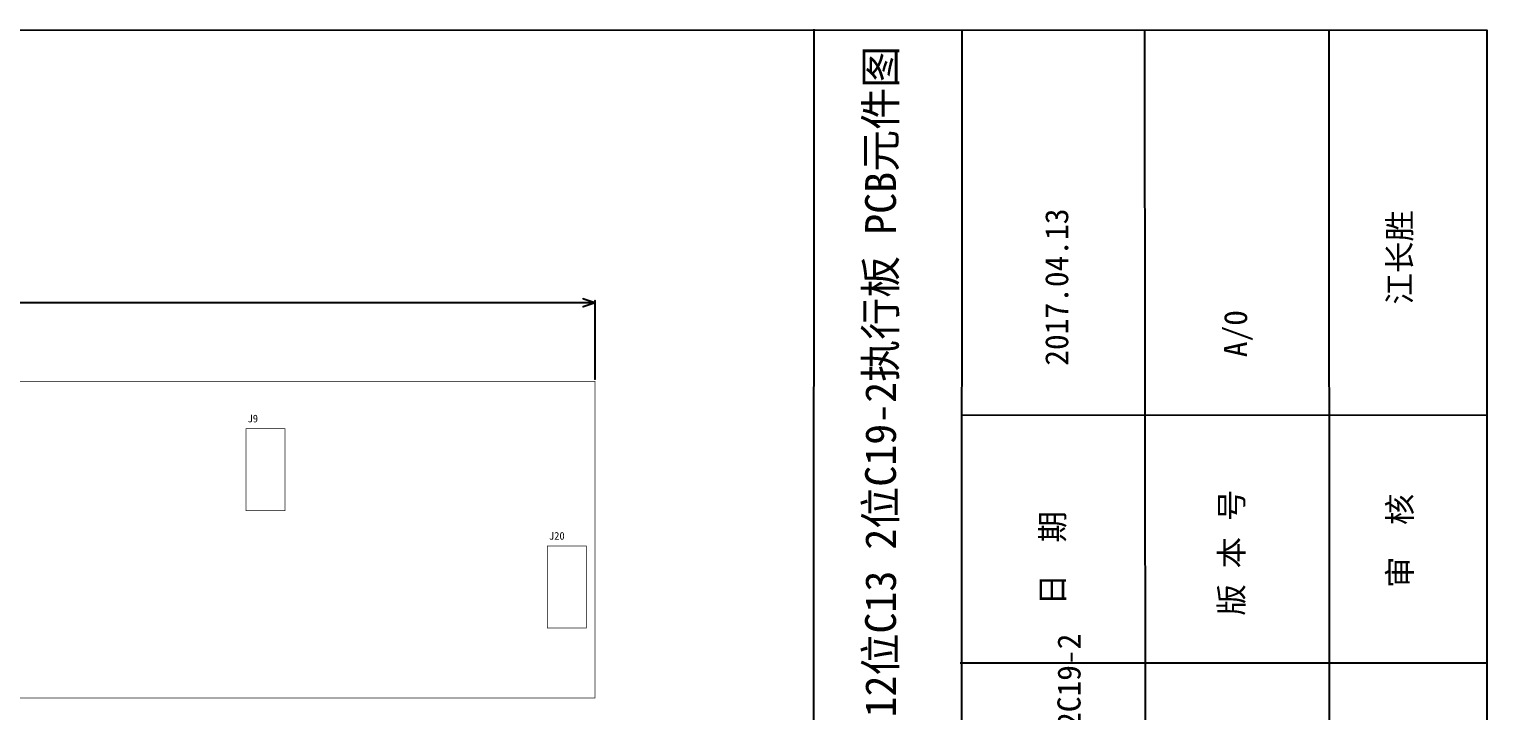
# Model space of a CAD drawing. Extents: x 695 to 1054, y 394 to 590.
# Drawn here: x 864.4 to 1053.6, y 501.3 to 589.7 of the extents above; entities that cross this region are included whole.
import ezdxf

# ---------------------------------------------------------------- set-up
doc = ezdxf.new("R2010")
doc.units = 0
doc.header["$MEASUREMENT"] = 0
doc.layers.get('0').update_dxf_attribs({"linetype": 'CONTINUOUS'})
for name, color, linetype in [('KEEPOUTLAYER', 6, 'CONTINUOUS'), ('TOPOVERLAY', 7, 'CONTINUOUS'), ('标题1', 7, 'CONTINUOUS')]:
    doc.layers.add(name, color=color, linetype=linetype)
doc.styles.get("Standard").update_dxf_attribs({"font": ''})
doc.styles.get('Standard').set_extended_font_data('SimSun')

# ---------------------------------------------------------------- blocks, each defined once
blk = doc.blocks.new('2_4_2_54_229')
at = {"layer": 'TOPOVERLAY', "const_width": 0.1}
for points in [[(-1.27, -9.14), (-1.27, 1.52)], [(-1.27, 1.52), (3.81, 1.52)], [(3.81, -9.14), (3.81, 1.52)], [(-1.27, -9.14), (3.81, -9.14)]]:
    blk.add_lwpolyline(points, dxfattribs=at)
at = {"layer": 'TOPOVERLAY', "const_width": 0.05}
for points in [[(-1.29, 1.52, 1), (-1.25, 1.52, 1)], [(-1.29, 1.52, 1), (-1.25, 1.52, 1)], [(3.79, 1.52, 1), (3.83, 1.52, 1)], [(3.79, 1.52, 1), (3.83, 1.52, 1)], [(-1.29, -9.14, 1), (-1.25, -9.14, 1)], [(-1.29, -9.14, 1), (-1.25, -9.14, 1)], [(3.79, -9.14, 1), (3.83, -9.14, 1)], [(3.79, -9.14, 1), (3.83, -9.14, 1)]]:
    blk.add_lwpolyline(points, format="xyb", close=True, dxfattribs=at)
blk = doc.blocks.new('2_4_2_54_234')
at = {"layer": 'TOPOVERLAY', "const_width": 0.1}
for points in [[(-1.27, -9.14), (-1.27, 1.52)], [(-1.27, 1.52), (3.81, 1.52)], [(3.81, -9.14), (3.81, 1.52)], [(-1.27, -9.14), (3.81, -9.14)]]:
    blk.add_lwpolyline(points, dxfattribs=at)
at = {"layer": 'TOPOVERLAY', "const_width": 0.05}
for points in [[(-1.29, 1.52, 1), (-1.25, 1.52, 1)], [(-1.29, 1.52, 1), (-1.25, 1.52, 1)], [(3.79, 1.52, 1), (3.83, 1.52, 1)], [(3.79, 1.52, 1), (3.83, 1.52, 1)], [(-1.29, -9.14, 1), (-1.25, -9.14, 1)], [(-1.29, -9.14, 1), (-1.25, -9.14, 1)], [(3.79, -9.14, 1), (3.83, -9.14, 1)], [(3.79, -9.14, 1), (3.83, -9.14, 1)]]:
    blk.add_lwpolyline(points, format="xyb", close=True, dxfattribs=at)

msp = doc.modelspace()

# ---------------------------------------------------------------- linework, layer by layer
at = {"linetype": 'Continuous'}
for p, q in [((966.25772, 436.35874), (966.28919, 589.74523)), ((985.40102, 436.35874), (985.51328, 589.69022)), ((1009.31543, 436.35874), (1009.2209, 589.691)), ((1033.22917, 436.35874), (1033.12532, 589.63225)), ((985.40102, 539.66294), (1053.59413, 539.62535)), ((985.23953, 507.48374), (1053.59442, 507.48596))]:
    msp.add_line(p, q, dxfattribs=at)
msp.add_lwpolyline([(694.54233, 589.64868), (1053.59845, 589.60196), (1053.59845, 394.37757), (694.54233, 394.37757)], close=True, dxfattribs=at)
at = {"layer": 'KEEPOUTLAYER', "const_width": 0.1}
for points in [[(717.8451, 544.0168), (937.8451, 544.0168)], [(937.8451, 502.9168), (937.8451, 544.0168)], [(717.8951, 502.9168), (937.8051, 502.9168)]]:
    msp.add_lwpolyline(points, dxfattribs=at)
at = {"layer": 'KEEPOUTLAYER', "const_width": 0.05}
for points in [[(937.8201, 544.0168, 1), (937.8701, 544.0168, 1)], [(937.8201, 544.0168, 1), (937.8701, 544.0168, 1)], [(937.7801, 502.9168, 1), (937.8301, 502.9168, 1)], [(937.8201, 502.9168, 1), (937.8701, 502.9168, 1)]]:
    msp.add_lwpolyline(points, format="xyb", close=True, dxfattribs=at)
at = {"layer": 'TOPOVERLAY', "color": 6, "const_width": 0.254}
for points in [[(832.03474, 554.23481), (937.8451, 554.23481)], [(937.8451, 544.3208), (937.8451, 554.48881)]]:
    msp.add_lwpolyline(points, dxfattribs=at)
at = {"layer": 'TOPOVERLAY', "const_width": 0.254}
for points in [[(936.3211, 554.74281), (937.8451, 554.23481)], [(936.3211, 553.72681), (937.8451, 554.23481)]]:
    msp.add_lwpolyline(points, dxfattribs=at)
at = {"layer": 'TOPOVERLAY', "const_width": 0.127}
for points in [[(936.2576, 554.74281, 1), (936.3846, 554.74281, 1)], [(937.7816, 554.48881, 1), (937.9086, 554.48881, 1)], [(937.7816, 554.23481, 1), (937.9086, 554.23481, 1)], [(937.7816, 554.23481, 1), (937.9086, 554.23481, 1)], [(937.7816, 554.23481, 1), (937.9086, 554.23481, 1)], [(936.2576, 553.72681, 1), (936.3846, 553.72681, 1)], [(937.7816, 544.3208, 1), (937.9086, 544.3208, 1)]]:
    msp.add_lwpolyline(points, format="xyb", close=True, dxfattribs=at)

# ---------------------------------------------------------------- block references
for name, p in [('2_4_2_54_229', (893.8131, 536.37481)), ('2_4_2_54_234', (932.9291, 521.1468))]:
    msp.add_blockref(name, p)

# ---------------------------------------------------------------- texts
at = {"layer": 'TOPOVERLAY'}
msp.add_text('J9', height=1.000001, rotation=360, dxfattribs=at).set_placement((892.759, 538.69891))
msp.add_text('J20', height=1.000001, dxfattribs=at).set_placement((931.875, 523.4709))
at = {"layer": '标题1', "color": 7, "rotation": 90}
for s, insert, char_height, attachment_point in [('\\pt4.835;{\\C0;MPDU 2017 12位C13 2位C19-2执行板 PCB\\fSimSun|b0|i0|c134|p54;元件图}', (977.36413, 473.18424), 4, 7), ('\\pt4.835;{\\fSimSun|b0|i0|c134|p54;\\C0;版 本 号}', (1018.95585, 513.61492), 3, 1), ('\\pt4.835;{\\fSimSun|b0|i0|c134|p54;\\C0;审  核}', (1040.80802, 517.20123), 3, 1), ('\\pt4.835;{\\fSimSun|b0|i0|c134|p54;\\C0;日  期}', (995.72742, 514.94022), 3, 1)]:
    msp.add_mtext(s, dxfattribs=dict(at, insert=insert, char_height=char_height, attachment_point=attachment_point))
at = {"layer": '标题1', "color": 7, "char_height": 3, "attachment_point": 1, "rotation": 90}
for s, insert, width in [('\\pt4.835;{\\fSimSun|b0|i0|c134|p54;\\C0;2017.04.13}', (996.26783, 546.05505), 2), ('\\pt4.835;{\\C0;江长胜}', (1040.7802, 553.98792), 39.2832592), ('\\pt4.835;{\\fSimSun|b0|i0|c134|p54;\\C0;A/0}', (1019.48283, 547.16059), 2), ('\\pt4.835;{\\C0;MPDU 2017-ZX-12C13+2C19-2\\P PCB}', (992.86477, 470.46459), 36.0167557)]:
    msp.add_mtext(s, dxfattribs=dict(at, insert=insert, width=width))

doc.saveas('drawing.dxf')
